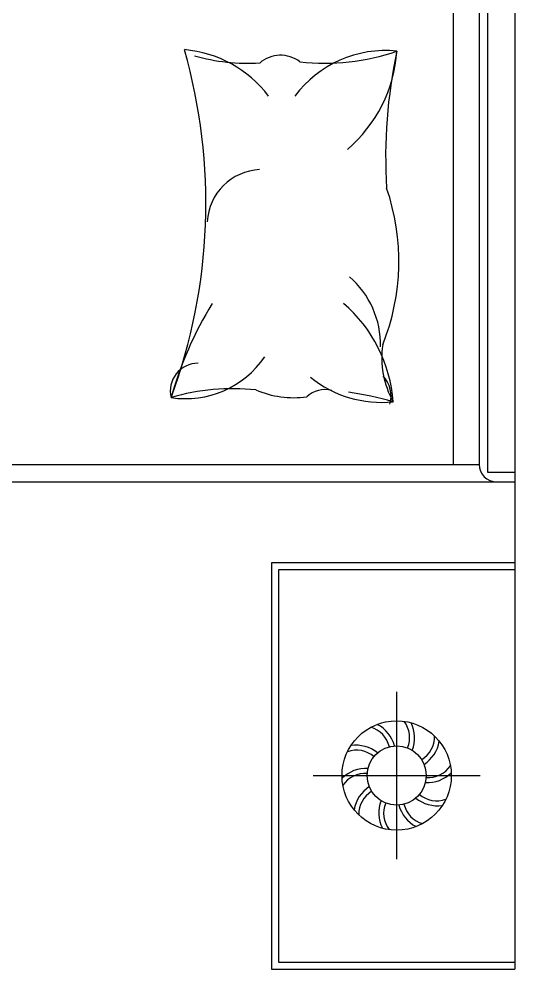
# Model space of a CAD drawing. Header units: millimetres. Extents: x -20622 to 21990, y -10877 to 8500.
# Drawn here: x -8467 to -7698, y 1667 to 3141 of the extents above; entities that cross this region are included whole.
import ezdxf

# ---------------------------------------------------------------- set-up
doc = ezdxf.new("R2010")
doc.units = ezdxf.units.MM
doc.layers.add('FURNITURE', color=80, linetype='Continuous', lineweight=30)

msp = doc.modelspace()

# ---------------------------------------------------------------- linework, layer by layer
at = {"layer": 'FURNITURE'}
for p, q in [((-7697.6, 4618.9), (-7697.6, 1666.9)), ((-7793.1, 2449.8), (-7793.1, 3835.8)), ((-7753.2, 3835.8), (-7753.2, 2449.8)), ((-7881.2, 1837.4), (-7881.2, 2097)), ((-8011, 1967.2), (-7751.4, 1967.2))]:
    msp.add_line(p, q, dxfattribs=at)
for points in [[(-7697.6, 3862.8), (-9524.6, 3862.8), (-9524.6, 2422.8), (-7697.6, 2422.8)], [(-7697.6, 2437.3), (-7739.8, 2437.3), (-7739.8, 3853.8), (-7697.6, 3853.8)], [(-7697.6, 2296.9), (-8075.6, 2296.9), (-8075.6, 1666.9), (-7697.6, 1666.9)], [(-7697.6, 2286.1), (-8064.8, 2286.1), (-8064.8, 1677.7), (-7697.6, 1677.7)]]:
    msp.add_lwpolyline(points, dxfattribs=at)
msp.add_lwpolyline([(-7753.2, 3835.8), (-9452.6, 3835.8, 0.414214), (-9497.6, 3790.8), (-9497.6, 2494.8, 0.414214), (-9452.6, 2449.8), (-7753.2, 2449.8)], format="xyb", dxfattribs=at)
for radius in [84.8, 45.9]:
    msp.add_circle((-7881.2, 1967.2), radius, dxfattribs=at)
for centre, radius, start, end in [((-9044, 2855), 866.8, 339.6507, 15.9631), ((-8226.3, 2910.5), 183.6, 37.1197, 85.09), ((-8112.2, 3369.1), 296.9, 253.7954, 273.5554), ((-8061.5, 3035.5), 49.2, 52.0833, 130.902), ((-7898.7, 2917.1), 174.9, 84.11, 143.4289), ((-7992.7, 3412.6), 340.4, 263.4947, 289.1867), ((-8100.7, 3106.5), 220.5, 310.4189, 355.9871), ((-7127.8, 2927.5), 770.5, 167.7438, 183.6284), ((-8089.9, 2821.8), 85.5, 92.63, 176.884), ((-8226.8, 2765.2), 349, 338.2026, 18.9817), ((-8046.8, 2634.9), 140.7, 358.9577, 49.0518), ((-7679.1, 2398.5), 573.6, 148.3499, 164.3137), ((-8106.7, 2531.6), 220.5, 4.0129, 49.5811), ((-7763.6, 2615.1), 140.7, 171.5958, 208.9092), ((-8208.7, 2700.4), 148.5, 261.2621, 325.7572), ((-8189.5, 2563.8), 43, 89.7727, 193.8018), ((-7904.7, 2721), 174.9, 230.9404, 275.89), ((-7933.9, 2556.4), 44.1, 342.9226, 44.4009), ((-8135.9, 2230.3), 337.1, 83.8296, 106.4356), ((-8040.6, 2704.7), 151.3, 247.017, 277.5368), ((-7992.5, 2524.6), 41.3, 75.3506, 133.2684), ((-8018.1, 2100.6), 465.3, 73.6046, 82.3273), ((-7726.2, 2449.8), 27, 180, 270), ((-7902.6, 2025.8), 41.5, 337.462, 37.6998), ((-7908, 2025.3), 54.5, 339.5103, 25.83), ((-7932.9, 2002.1), 41.5, 13.462, 73.6998), ((-7937, 1998.5), 54.5, 15.5103, 61.83), ((-7864, 2027.2), 41.5, 301.462, 1.6998), ((-7868.7, 2029.9), 54.5, 303.5103, 349.83), ((-7943.5, 1965), 41.5, 49.462, 109.6998), ((-7944.7, 1959.7), 54.5, 51.5103, 97.83), ((-7928.2, 1923.8), 54.5, 87.5103, 133.83), ((-7832.1, 2005.6), 41.5, 265.462, 325.6998), ((-7930.3, 1928.8), 41.5, 85.462, 145.6998), ((-7834.2, 2010.6), 54.5, 267.5103, 313.83), ((-7893.7, 1904.5), 54.5, 123.5103, 169.83), ((-7898.4, 1907.3), 41.5, 121.462, 181.6998), ((-7817.7, 1974.7), 54.5, 231.5103, 277.83), ((-7818.9, 1969.4), 41.5, 229.462, 289.6998), ((-7854.4, 1909.1), 54.5, 159.5103, 205.83), ((-7859.9, 1908.6), 41.5, 157.462, 217.6998), ((-7825.4, 1936), 54.5, 195.5103, 241.83), ((-7829.5, 1932.4), 41.5, 193.462, 253.6998)]:
    msp.add_arc(centre, radius, start, end, dxfattribs=at)

doc.saveas('drawing.dxf')
